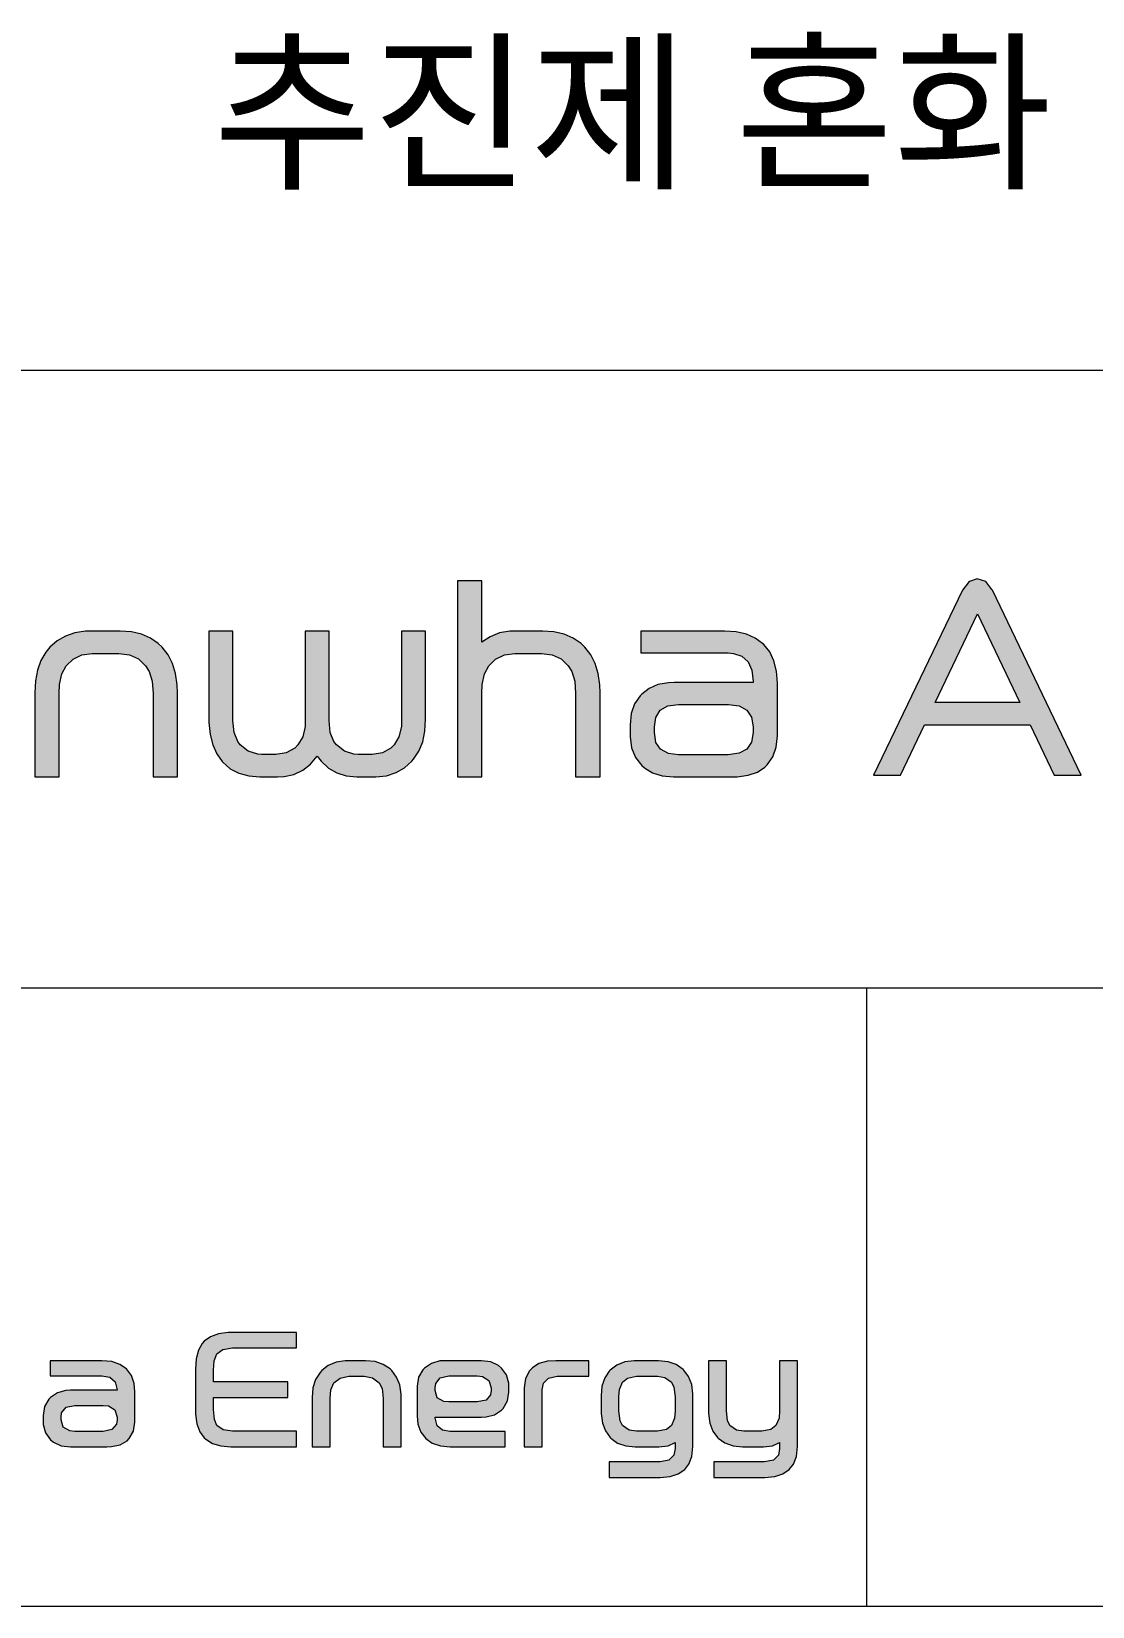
# Model space of a CAD drawing. Header units: millimetres. Extents: x 0 to 280, y 0 to 198.
# Drawn here: x 215.51 to 239, y 24.29 to 59.15 of the extents above; entities that cross this region are included whole.
import ezdxf

# ---------------------------------------------------------------- set-up
doc = ezdxf.new("R2010")
doc.units = ezdxf.units.MM
doc.header["$LTSCALE"] = 0.666667
doc.layers.get('0').update_dxf_attribs({"color": 8, "lineweight": 9, "true_color": 0x808080})
doc.layers.add('1', color=7, linetype='Continuous', lineweight=20)
doc.layers.add('4.가는선', color=7, linetype='Continuous', lineweight=13)
doc.layers.add('글씨', color=4, linetype='Continuous', lineweight=9, true_color=0x00ffff)
doc.styles.add('텍스트 스타일484', font='Gulim.ttf')
doc.styles.add('텍스트 스타일507', font='Gulim.ttf')
doc.styles.add('텍스트 스타일510', font='Gulim.ttf')
doc.styles.add('텍스트 스타일512', font='Gulim.ttf')
doc.styles.add('텍스트 스타일514', font='Gulim.ttf', dxfattribs={"width": 0.7})

# ---------------------------------------------------------------- blocks, each defined once
blk = doc.blocks.new('제목 블록 HAS-A3-PART-제목')
at = {"layer": '4.가는선'}
for points in [[(513.054, 98.678), (513.408, 98.631), (513.702, 98.495), (513.936, 98.269), (514.055, 98.081), (514.153, 97.758), (514.183, 97.349), (514.183, 94.58), (514.993, 94.58), (514.993, 97.366), (514.984, 97.634), (514.929, 98.009), (514.831, 98.341), (514.682, 98.635), (514.49, 98.886), (514.362, 99.01), (514.102, 99.189), (513.8, 99.321), (513.463, 99.398), (513.089, 99.423), (512.134, 99.423), (511.994, 99.419), (511.653, 99.359), (511.346, 99.236), (511.065, 99.048), (511.065, 101.089), (510.256, 101.089), (510.256, 94.58), (511.065, 94.58), (511.065, 97.349), (511.078, 97.651), (511.155, 98), (511.295, 98.269), (511.525, 98.49), (511.819, 98.631), (512.168, 98.678)], [(496.425, 98.448), (496.31, 98.128), (496.242, 97.766), (496.216, 97.366), (496.216, 94.58), (497.026, 94.58), (497.026, 97.349), (497.043, 97.651), (497.119, 98), (497.256, 98.269), (497.49, 98.49), (497.784, 98.631), (498.129, 98.678), (499.015, 98.678), (499.368, 98.631), (499.662, 98.495), (499.901, 98.269), (500.016, 98.081), (500.114, 97.758), (500.148, 97.349), (500.148, 94.58), (500.957, 94.58), (500.957, 97.366), (500.944, 97.634), (500.893, 98.009), (500.791, 98.341), (500.646, 98.635), (500.455, 98.886), (500.322, 99.01), (500.063, 99.189), (499.764, 99.321), (499.428, 99.398), (499.053, 99.423), (498.112, 99.423), (497.907, 99.415), (497.554, 99.359), (497.239, 99.253), (496.962, 99.095), (496.719, 98.886), (496.591, 98.725)], [(505.204, 99.423), (505.204, 96.454), (505.195, 96.258), (505.119, 95.905), (504.957, 95.641), (504.855, 95.538), (504.565, 95.381), (504.224, 95.325), (503.764, 95.325), (503.624, 95.334), (503.304, 95.432), (503.04, 95.641), (502.959, 95.751), (502.84, 96.058), (502.802, 96.454), (502.802, 99.423), (502.001, 99.423), (502.001, 96.497), (502.005, 96.382), (502.039, 95.99), (502.129, 95.645), (502.261, 95.347), (502.448, 95.091), (502.469, 95.066), (502.712, 94.853), (502.998, 94.704), (503.326, 94.61), (503.692, 94.58), (504.275, 94.58), (504.497, 94.593), (504.825, 94.665), (505.119, 94.802), (505.379, 95.002), (505.6, 95.266), (505.728, 95.1), (505.971, 94.874), (506.248, 94.712), (506.563, 94.614), (506.912, 94.58), (507.543, 94.58), (507.9, 94.618), (508.22, 94.721), (508.501, 94.878), (508.739, 95.1), (508.799, 95.168), (508.974, 95.432), (509.102, 95.739), (509.178, 96.096), (509.199, 96.497), (509.199, 99.423), (508.403, 99.423), (508.403, 96.454), (508.394, 96.258), (508.313, 95.905), (508.156, 95.641), (508.049, 95.538), (507.764, 95.381), (507.423, 95.325), (506.959, 95.325), (506.818, 95.334), (506.503, 95.432), (506.235, 95.641), (506.154, 95.751), (506.035, 96.058), (505.996, 96.454), (505.996, 99.423)], [(504.915, 76.135), (504.915, 75.621), (502.783, 75.621), (502.466, 75.57), (502.269, 75.419), (502.176, 75.186), (502.155, 74.885), (502.155, 74.491), (504.629, 74.491), (504.629, 73.977), (502.155, 73.977), (502.155, 73.578), (502.186, 73.241), (502.269, 73.049), (502.477, 72.898), (502.783, 72.852), (504.915, 72.852), (504.915, 72.338), (502.731, 72.338), (502.399, 72.364), (502.124, 72.447), (501.896, 72.587), (501.844, 72.634), (501.699, 72.836), (501.6, 73.1), (501.558, 73.422), (501.553, 73.547), (501.553, 74.916), (501.579, 75.258), (501.657, 75.544), (501.782, 75.767), (501.844, 75.839), (502.056, 75.99), (502.321, 76.088), (502.637, 76.135)], [(505.547, 74.574), (505.459, 74.299), (505.433, 73.972), (505.433, 72.338), (506.025, 72.338), (506.025, 73.946), (506.056, 74.231), (506.154, 74.465), (506.357, 74.62), (506.652, 74.677), (507.155, 74.677), (507.436, 74.626), (507.659, 74.465), (507.757, 74.273), (507.793, 73.946), (507.793, 72.338), (508.39, 72.338), (508.39, 73.972), (508.385, 74.086), (508.338, 74.392), (508.234, 74.651), (508.074, 74.869), (508.022, 74.921), (507.793, 75.072), (507.519, 75.165), (507.202, 75.191), (506.533, 75.191), (506.227, 75.144), (505.968, 75.041), (505.75, 74.869), (505.693, 74.807)], [(513.525, 75.191), (513.245, 75.175), (512.96, 75.098), (512.747, 74.963), (512.649, 74.854), (512.519, 74.605), (512.478, 74.299), (512.478, 72.338), (513.074, 72.338), (513.074, 74.226), (513.116, 74.449), (513.282, 74.62), (513.567, 74.677), (514.625, 74.677), (514.625, 75.191)], [(519.143, 72.468), (519.413, 72.369), (519.729, 72.338), (520.419, 72.338), (520.725, 72.369), (520.959, 72.478), (520.959, 72.276), (520.917, 72.058), (520.751, 71.892), (520.455, 71.835), (518.77, 71.835), (518.77, 71.321), (520.461, 71.321), (520.798, 71.352), (521.067, 71.441), (521.275, 71.586), (521.415, 71.757), (521.519, 72.016), (521.55, 72.343), (521.55, 75.191), (520.959, 75.191), (520.959, 73.531), (520.938, 73.287), (520.834, 73.049), (520.668, 72.914), (520.367, 72.852), (519.771, 72.852), (519.527, 72.888), (519.309, 73.049), (519.231, 73.209), (519.19, 73.531), (519.19, 75.191), (518.593, 75.191), (518.593, 73.438), (518.635, 73.121), (518.738, 72.857), (518.899, 72.644), (518.915, 72.623)]]:
    blk.add_hatch(color=256, dxfattribs=at).paths.add_polyline_path(points)
h = blk.add_hatch(color=256, dxfattribs=at)
h.paths.add_polyline_path([(527.529, 99.998), (526.119, 97.046), (528.939, 97.046)], flags=0)
h.paths.add_polyline_path([(530.08, 94.635), (530.971, 94.635), (528.023, 100.778), (528.01, 100.799), (527.802, 101.072), (527.52, 101.153), (527.265, 101.072), (527.248, 101.063), (527.035, 100.778), (524.079, 94.635), (524.973, 94.635), (525.774, 96.309), (529.284, 96.309)])
h = blk.add_hatch(color=256, dxfattribs=at)
h.paths.add_polyline_path([(517.003, 95.496), (517.263, 95.36), (517.595, 95.317), (519.252, 95.317), (519.614, 95.364), (519.87, 95.504), (520.023, 95.734), (520.074, 96.054), (520.074, 96.237), (520.023, 96.565), (519.87, 96.795), (519.614, 96.936), (519.256, 96.982), (517.595, 96.982), (517.242, 96.936), (516.99, 96.791), (516.841, 96.552), (516.799, 96.237), (516.799, 96.054), (516.85, 95.726)], flags=0)
h.paths.add_polyline_path([(516.028, 96.68), (515.989, 96.305), (515.989, 95.905), (516.04, 95.543), (516.172, 95.227), (516.377, 94.963), (516.471, 94.878), (516.739, 94.712), (517.058, 94.614), (517.429, 94.58), (519.401, 94.58), (519.55, 94.584), (519.912, 94.635), (520.223, 94.742), (520.47, 94.908), (520.539, 94.976), (520.73, 95.245), (520.845, 95.568), (520.884, 95.943), (520.884, 97.69), (520.854, 98.09), (520.769, 98.435), (520.628, 98.729), (520.428, 98.972), (520.394, 99.006), (520.147, 99.189), (519.857, 99.321), (519.516, 99.398), (519.129, 99.423), (516.351, 99.423), (516.351, 98.695), (519.244, 98.695), (519.427, 98.682), (519.708, 98.588), (519.912, 98.401), (520.036, 98.12), (520.074, 97.749), (520.074, 97.715), (517.455, 97.715), (517.267, 97.707), (516.918, 97.643), (516.62, 97.515), (516.377, 97.323), (516.33, 97.276), (516.143, 97.004)])
h = blk.add_hatch(color=256, dxfattribs=at)
h.paths.add_polyline_path([(497.092, 73.23), (497.165, 72.986), (497.378, 72.862), (497.544, 72.846), (498.488, 72.846), (498.783, 72.909), (498.934, 73.085), (498.955, 73.23), (498.955, 73.324), (498.882, 73.567), (498.669, 73.692), (498.488, 73.713), (497.544, 73.713), (497.258, 73.65), (497.108, 73.469), (497.092, 73.324)], flags=0)
h.paths.add_polyline_path([(496.683, 73.915), (496.542, 73.671), (496.496, 73.375), (496.496, 73.168), (496.501, 73.08), (496.574, 72.8), (496.745, 72.571), (496.838, 72.494), (497.092, 72.374), (497.404, 72.338), (498.617, 72.338), (498.763, 72.343), (499.053, 72.405), (499.287, 72.54), (499.359, 72.613), (499.499, 72.852), (499.546, 73.152), (499.546, 74.159), (499.52, 74.439), (499.427, 74.709), (499.261, 74.921), (499.043, 75.072), (498.773, 75.165), (498.441, 75.191), (496.729, 75.191), (496.729, 74.688), (498.451, 74.688), (498.711, 74.646), (498.892, 74.496), (498.955, 74.231), (498.955, 74.216), (497.404, 74.216), (497.253, 74.211), (496.973, 74.133), (496.745, 73.977)])
h = blk.add_hatch(color=256, dxfattribs=at)
h.paths.add_polyline_path([(511.378, 74.299), (511.305, 74.543), (511.093, 74.667), (510.916, 74.688), (509.972, 74.688), (509.682, 74.626), (509.536, 74.444), (509.516, 74.299), (509.516, 74.205), (509.588, 73.962), (509.801, 73.842), (509.972, 73.827), (510.916, 73.827), (511.207, 73.884), (511.357, 74.065), (511.378, 74.205)], flags=0)
h.paths.add_polyline_path([(511.922, 73.858), (511.969, 74.153), (511.969, 74.449), (511.891, 74.729), (511.72, 74.952), (511.622, 75.035), (511.367, 75.155), (511.056, 75.191), (509.832, 75.191), (509.676, 75.186), (509.396, 75.108), (509.168, 74.952), (509.106, 74.89), (508.966, 74.646), (508.919, 74.351), (508.919, 73.365), (508.945, 73.09), (509.038, 72.82), (509.204, 72.608), (509.422, 72.457), (509.692, 72.369), (510.019, 72.338), (511.839, 72.338), (511.839, 72.846), (510.014, 72.846), (509.759, 72.888), (509.578, 73.038), (509.516, 73.298), (509.516, 73.318), (511.061, 73.318), (511.207, 73.329), (511.492, 73.401), (511.72, 73.552), (511.777, 73.614)])
h = blk.add_hatch(color=256, dxfattribs=at)
h.paths.add_polyline_path([(515.662, 73.204), (515.74, 73.049), (515.958, 72.888), (516.202, 72.852), (516.902, 72.852), (517.198, 72.914), (517.364, 73.049), (517.468, 73.292), (517.483, 73.526), (517.483, 73.993), (517.447, 74.314), (517.364, 74.48), (517.146, 74.636), (516.902, 74.677), (516.202, 74.677), (515.906, 74.615), (515.74, 74.48), (515.642, 74.236), (515.621, 73.993), (515.621, 73.526)], flags=0)
h.paths.add_polyline_path([(515.574, 72.462), (515.849, 72.369), (516.16, 72.338), (516.949, 72.338), (517.255, 72.369), (517.483, 72.478), (517.483, 72.276), (517.442, 72.058), (517.276, 71.892), (516.985, 71.835), (515.294, 71.835), (515.294, 71.321), (516.985, 71.321), (517.322, 71.352), (517.592, 71.441), (517.805, 71.586), (517.945, 71.757), (518.043, 72.016), (518.08, 72.343), (518.08, 74.091), (518.038, 74.402), (517.934, 74.667), (517.774, 74.885), (517.753, 74.906), (517.525, 75.066), (517.255, 75.16), (516.938, 75.191), (516.124, 75.191), (515.818, 75.155), (515.548, 75.051), (515.33, 74.885), (515.294, 74.849), (515.149, 74.626), (515.056, 74.351), (515.03, 74.029), (515.03, 73.443), (515.071, 73.126), (515.17, 72.862), (515.33, 72.644), (515.351, 72.623)])
for p, q in [((464.839, 108.085), (582.839, 108.085)), ((582.839, 87.56), (464.839, 87.56)), ((523.839, 87.56), (523.839, 67.035)), ((582.839, 67.035), (464.839, 67.035))]:
    blk.add_line(p, q)
at = {"color": 7, "lineweight": 5}
for p, q in [((501.844, 75.839), (501.782, 75.767)), ((502.056, 75.99), (501.844, 75.839)), ((502.321, 76.088), (502.056, 75.99)), ((502.637, 76.135), (502.321, 76.088)), ((502.731, 76.135), (502.637, 76.135)), ((504.915, 76.135), (502.731, 76.135)), ((504.915, 75.621), (504.915, 76.135)), ((501.657, 75.544), (501.579, 75.258)), ((501.782, 75.767), (501.657, 75.544)), ((502.176, 75.186), (502.269, 75.419)), ((502.269, 75.419), (502.466, 75.57)), ((502.466, 75.57), (502.783, 75.621)), ((502.783, 75.621), (504.915, 75.621)), ((498.441, 75.191), (496.729, 75.191)), ((496.729, 75.191), (496.729, 74.688)), ((498.773, 75.165), (498.441, 75.191)), ((499.043, 75.072), (498.773, 75.165)), ((499.261, 74.921), (499.043, 75.072)), ((499.427, 74.709), (499.261, 74.921)), ((501.579, 75.258), (501.553, 74.916)), ((501.553, 74.916), (501.553, 73.547)), ((502.155, 74.885), (502.176, 75.186)), ((502.155, 74.491), (502.155, 74.885)), ((505.693, 74.807), (505.547, 74.574)), ((505.75, 74.869), (505.693, 74.807)), ((505.968, 75.041), (505.75, 74.869)), ((506.227, 75.144), (505.968, 75.041)), ((506.533, 75.191), (506.227, 75.144)), ((506.616, 75.191), (506.533, 75.191)), ((507.202, 75.191), (506.616, 75.191)), ((507.519, 75.165), (507.202, 75.191)), ((507.793, 75.072), (507.519, 75.165)), ((508.022, 74.921), (507.793, 75.072)), ((508.074, 74.869), (508.022, 74.921)), ((508.234, 74.651), (508.074, 74.869)), ((509.106, 74.89), (508.966, 74.646)), ((509.168, 74.952), (509.106, 74.89)), ((509.396, 75.108), (509.168, 74.952)), ((509.676, 75.186), (509.396, 75.108)), ((509.832, 75.191), (509.676, 75.186)), ((511.056, 75.191), (509.832, 75.191)), ((511.367, 75.155), (511.056, 75.191)), ((511.622, 75.035), (511.367, 75.155)), ((511.72, 74.952), (511.622, 75.035)), ((511.891, 74.729), (511.72, 74.952)), ((512.649, 74.854), (512.519, 74.605)), ((512.747, 74.963), (512.649, 74.854)), ((512.96, 75.098), (512.747, 74.963)), ((513.245, 75.175), (512.96, 75.098)), ((513.525, 75.191), (513.245, 75.175)), ((514.625, 75.191), (513.525, 75.191)), ((514.625, 74.677), (514.625, 75.191)), ((515.294, 74.849), (515.149, 74.626)), ((515.33, 74.885), (515.294, 74.849)), ((515.548, 75.051), (515.33, 74.885)), ((515.818, 75.155), (515.548, 75.051)), ((516.124, 75.191), (515.818, 75.155)), ((516.16, 75.191), (516.124, 75.191)), ((516.938, 75.191), (516.16, 75.191)), ((517.255, 75.16), (516.938, 75.191)), ((517.525, 75.066), (517.255, 75.16)), ((517.753, 74.906), (517.525, 75.066)), ((517.774, 74.885), (517.753, 74.906)), ((517.934, 74.667), (517.774, 74.885)), ((519.19, 75.191), (518.593, 75.191)), ((518.593, 75.191), (518.593, 73.5)), ((519.19, 73.531), (519.19, 75.191)), ((521.55, 75.191), (520.959, 75.191)), ((520.959, 75.191), (520.959, 73.531)), ((521.55, 72.343), (521.55, 75.191)), ((496.729, 74.688), (498.451, 74.688)), ((498.451, 74.688), (498.711, 74.646)), ((498.711, 74.646), (498.892, 74.496)), ((498.892, 74.496), (498.955, 74.231)), ((499.52, 74.439), (499.427, 74.709)), ((499.546, 74.159), (499.52, 74.439)), ((504.629, 74.491), (502.155, 74.491)), ((504.629, 73.977), (504.629, 74.491)), ((505.459, 74.299), (505.433, 73.972)), ((505.547, 74.574), (505.459, 74.299)), ((506.056, 74.231), (506.154, 74.465)), ((506.154, 74.465), (506.357, 74.62)), ((506.357, 74.62), (506.652, 74.677)), ((506.652, 74.677), (507.155, 74.677)), ((507.155, 74.677), (507.436, 74.626)), ((507.436, 74.626), (507.659, 74.465)), ((507.659, 74.465), (507.757, 74.273)), ((507.757, 74.273), (507.793, 73.946)), ((508.338, 74.392), (508.234, 74.651)), ((508.385, 74.086), (508.338, 74.392)), ((508.966, 74.646), (508.919, 74.351)), ((508.919, 74.351), (508.919, 73.365)), ((509.516, 74.299), (509.536, 74.444)), ((509.516, 74.205), (509.516, 74.299)), ((509.536, 74.444), (509.682, 74.626)), ((509.682, 74.626), (509.972, 74.688)), ((509.972, 74.688), (510.916, 74.688)), ((510.916, 74.688), (511.093, 74.667)), ((511.093, 74.667), (511.305, 74.543)), ((511.305, 74.543), (511.378, 74.299)), ((511.378, 74.299), (511.378, 74.205)), ((511.969, 74.449), (511.891, 74.729)), ((511.969, 74.351), (511.969, 74.449)), ((511.969, 74.153), (511.969, 74.351)), ((512.519, 74.605), (512.478, 74.299)), ((512.478, 74.299), (512.478, 72.338)), ((513.074, 74.226), (513.116, 74.449)), ((513.116, 74.449), (513.282, 74.62)), ((513.282, 74.62), (513.567, 74.677)), ((513.567, 74.677), (514.625, 74.677)), ((515.056, 74.351), (515.03, 74.029)), ((515.149, 74.626), (515.056, 74.351)), ((515.642, 74.236), (515.74, 74.48)), ((515.74, 74.48), (515.906, 74.615)), ((515.906, 74.615), (516.202, 74.677)), ((516.202, 74.677), (516.902, 74.677)), ((516.902, 74.677), (517.146, 74.636)), ((517.146, 74.636), (517.364, 74.48)), ((517.364, 74.48), (517.447, 74.314)), ((517.447, 74.314), (517.483, 73.993)), ((518.038, 74.402), (517.934, 74.667)), ((518.08, 74.091), (518.038, 74.402)), ((496.683, 73.915), (496.542, 73.671)), ((496.745, 73.977), (496.683, 73.915)), ((496.973, 74.133), (496.745, 73.977)), ((497.253, 74.211), (496.973, 74.133)), ((497.404, 74.216), (497.253, 74.211)), ((498.955, 74.216), (497.404, 74.216)), ((498.955, 74.231), (498.955, 74.216)), ((499.546, 73.152), (499.546, 74.159)), ((502.155, 73.578), (502.155, 73.977)), ((502.155, 73.977), (504.629, 73.977)), ((505.433, 73.972), (505.433, 72.338)), ((506.025, 73.946), (506.056, 74.231)), ((506.025, 72.338), (506.025, 73.946)), ((507.793, 73.946), (507.793, 72.338)), ((508.39, 73.972), (508.385, 74.086)), ((508.39, 72.338), (508.39, 73.972)), ((509.588, 73.962), (509.516, 74.205)), ((509.801, 73.842), (509.588, 73.962)), ((509.972, 73.827), (509.801, 73.842)), ((510.916, 73.827), (509.972, 73.827)), ((511.207, 73.884), (510.916, 73.827)), ((511.357, 74.065), (511.207, 73.884)), ((511.378, 74.205), (511.357, 74.065)), ((511.777, 73.614), (511.922, 73.858)), ((511.922, 73.858), (511.969, 74.153)), ((513.074, 72.338), (513.074, 74.226)), ((515.03, 74.029), (515.03, 73.5)), ((515.621, 73.993), (515.642, 74.236)), ((515.621, 73.526), (515.621, 73.993)), ((517.483, 73.993), (517.483, 73.526)), ((518.08, 74.029), (518.08, 74.091)), ((518.08, 72.343), (518.08, 74.029)), ((496.542, 73.671), (496.496, 73.375)), ((496.496, 73.375), (496.496, 73.168)), ((497.092, 73.324), (497.108, 73.469)), ((497.092, 73.23), (497.092, 73.324)), ((497.165, 72.986), (497.092, 73.23)), ((497.108, 73.469), (497.258, 73.65)), ((497.258, 73.65), (497.544, 73.713)), ((497.544, 73.713), (498.488, 73.713)), ((498.488, 73.713), (498.669, 73.692)), ((498.669, 73.692), (498.882, 73.567)), ((498.882, 73.567), (498.955, 73.324)), ((498.955, 73.23), (498.934, 73.085)), ((498.955, 73.324), (498.955, 73.23)), ((501.553, 73.547), (501.558, 73.422)), ((501.558, 73.422), (501.6, 73.1)), ((502.186, 73.241), (502.155, 73.578)), ((502.269, 73.049), (502.186, 73.241)), ((508.919, 73.365), (508.945, 73.09)), ((509.516, 73.298), (509.516, 73.318)), ((509.516, 73.318), (511.061, 73.318)), ((509.578, 73.038), (509.516, 73.298)), ((511.061, 73.318), (511.207, 73.329)), ((511.207, 73.329), (511.492, 73.401)), ((511.492, 73.401), (511.72, 73.552)), ((511.72, 73.552), (511.777, 73.614)), ((515.03, 73.5), (515.03, 73.443)), ((515.03, 73.443), (515.071, 73.126)), ((515.662, 73.204), (515.621, 73.526)), ((517.468, 73.292), (517.364, 73.049)), ((517.483, 73.526), (517.468, 73.292)), ((518.593, 73.5), (518.593, 73.438)), ((518.593, 73.438), (518.635, 73.121)), ((519.231, 73.209), (519.19, 73.531)), ((520.938, 73.287), (520.834, 73.049)), ((520.959, 73.531), (520.938, 73.287)), ((496.496, 73.168), (496.501, 73.08)), ((496.501, 73.08), (496.574, 72.8)), ((496.574, 72.8), (496.745, 72.571)), ((497.378, 72.862), (497.165, 72.986)), ((497.544, 72.846), (497.378, 72.862)), ((498.488, 72.846), (497.544, 72.846)), ((498.783, 72.909), (498.488, 72.846)), ((498.934, 73.085), (498.783, 72.909)), ((499.359, 72.613), (499.499, 72.852)), ((499.499, 72.852), (499.546, 73.152)), ((501.6, 73.1), (501.699, 72.836)), ((501.699, 72.836), (501.844, 72.634)), ((502.477, 72.898), (502.269, 73.049)), ((502.783, 72.852), (502.477, 72.898)), ((504.915, 72.852), (502.783, 72.852)), ((504.915, 72.338), (504.915, 72.852)), ((508.945, 73.09), (509.038, 72.82)), ((509.038, 72.82), (509.204, 72.608)), ((509.759, 72.888), (509.578, 73.038)), ((510.014, 72.846), (509.759, 72.888)), ((511.839, 72.846), (510.014, 72.846)), ((511.839, 72.338), (511.839, 72.846)), ((515.071, 73.126), (515.17, 72.862)), ((515.17, 72.862), (515.33, 72.644)), ((515.74, 73.049), (515.662, 73.204)), ((515.958, 72.888), (515.74, 73.049)), ((516.202, 72.852), (515.958, 72.888)), ((516.902, 72.852), (516.202, 72.852)), ((517.198, 72.914), (516.902, 72.852)), ((517.364, 73.049), (517.198, 72.914)), ((518.635, 73.121), (518.738, 72.857)), ((518.738, 72.857), (518.899, 72.644)), ((519.309, 73.049), (519.231, 73.209)), ((519.527, 72.888), (519.309, 73.049)), ((519.771, 72.852), (519.527, 72.888)), ((520.367, 72.852), (519.771, 72.852)), ((520.668, 72.914), (520.367, 72.852)), ((520.834, 73.049), (520.668, 72.914)), ((496.745, 72.571), (496.838, 72.494)), ((496.838, 72.494), (497.092, 72.374)), ((497.092, 72.374), (497.404, 72.338)), ((497.404, 72.338), (498.617, 72.338)), ((498.617, 72.338), (498.763, 72.343)), ((498.763, 72.343), (499.053, 72.405)), ((499.053, 72.405), (499.287, 72.54)), ((499.287, 72.54), (499.359, 72.613)), ((501.844, 72.634), (501.896, 72.587)), ((501.896, 72.587), (502.124, 72.447)), ((502.124, 72.447), (502.399, 72.364)), ((502.399, 72.364), (502.731, 72.338)), ((502.731, 72.338), (504.915, 72.338)), ((505.433, 72.338), (506.025, 72.338)), ((507.793, 72.338), (508.39, 72.338)), ((509.204, 72.608), (509.422, 72.457)), ((509.422, 72.457), (509.692, 72.369)), ((509.692, 72.369), (510.019, 72.338)), ((510.019, 72.338), (511.839, 72.338)), ((512.478, 72.338), (513.074, 72.338)), ((515.33, 72.644), (515.351, 72.623)), ((515.351, 72.623), (515.574, 72.462)), ((515.574, 72.462), (515.849, 72.369)), ((515.849, 72.369), (516.16, 72.338)), ((516.16, 72.338), (516.949, 72.338)), ((516.949, 72.338), (517.255, 72.369)), ((517.255, 72.369), (517.483, 72.478)), ((517.483, 72.276), (517.442, 72.058)), ((517.483, 72.478), (517.483, 72.276)), ((518.043, 72.016), (518.08, 72.343)), ((518.899, 72.644), (518.915, 72.623)), ((518.915, 72.623), (519.143, 72.468)), ((519.143, 72.468), (519.413, 72.369)), ((519.413, 72.369), (519.729, 72.338)), ((519.729, 72.338), (520.419, 72.338)), ((520.419, 72.338), (520.725, 72.369)), ((520.725, 72.369), (520.959, 72.478)), ((520.959, 72.276), (520.917, 72.058)), ((520.959, 72.478), (520.959, 72.276)), ((521.519, 72.016), (521.55, 72.343)), ((516.985, 71.835), (515.294, 71.835)), ((515.294, 71.835), (515.294, 71.321)), ((517.276, 71.892), (516.985, 71.835)), ((517.442, 72.058), (517.276, 71.892)), ((517.805, 71.586), (517.945, 71.757)), ((517.945, 71.757), (518.043, 72.016)), ((520.455, 71.835), (518.77, 71.835)), ((518.77, 71.835), (518.77, 71.321)), ((520.751, 71.892), (520.455, 71.835)), ((520.917, 72.058), (520.751, 71.892)), ((521.275, 71.586), (521.415, 71.757)), ((521.415, 71.757), (521.519, 72.016)), ((515.294, 71.321), (516.97, 71.321)), ((516.97, 71.321), (516.985, 71.321)), ((516.985, 71.321), (517.322, 71.352)), ((517.322, 71.352), (517.592, 71.441)), ((517.592, 71.441), (517.805, 71.586)), ((518.77, 71.321), (520.445, 71.321)), ((520.445, 71.321), (520.461, 71.321)), ((520.461, 71.321), (520.798, 71.352)), ((520.798, 71.352), (521.067, 71.441)), ((521.067, 71.441), (521.275, 71.586))]:
    blk.add_line(p, q, dxfattribs=at)
at = {"layer": '1', "lineweight": 5}
for p, q in [((511.065, 101.089), (510.256, 101.089)), ((510.256, 101.089), (510.256, 94.58)), ((511.065, 99.048), (511.065, 101.089)), ((527.248, 101.063), (527.035, 100.778)), ((527.265, 101.072), (527.248, 101.063)), ((527.52, 101.153), (527.265, 101.072)), ((527.802, 101.072), (527.52, 101.153)), ((528.01, 100.799), (527.802, 101.072)), ((527.035, 100.778), (524.079, 94.635)), ((528.023, 100.778), (528.01, 100.799)), ((530.971, 94.635), (528.023, 100.778)), ((526.119, 97.046), (527.529, 99.998)), ((527.529, 99.998), (528.939, 97.046)), ((497.907, 99.415), (497.554, 99.359)), ((498.112, 99.423), (497.907, 99.415)), ((499.053, 99.423), (498.112, 99.423)), ((499.428, 99.398), (499.053, 99.423)), ((499.764, 99.321), (499.428, 99.398)), ((502.802, 99.423), (502.001, 99.423)), ((502.001, 99.423), (502.001, 96.497)), ((502.802, 96.454), (502.802, 99.423)), ((505.996, 99.423), (505.204, 99.423)), ((505.204, 99.423), (505.204, 96.454)), ((505.996, 96.454), (505.996, 99.423)), ((509.199, 99.423), (508.403, 99.423)), ((508.403, 99.423), (508.403, 96.454)), ((509.199, 96.497), (509.199, 99.423)), ((511.994, 99.419), (511.653, 99.359)), ((512.134, 99.423), (511.994, 99.419)), ((513.089, 99.423), (512.134, 99.423)), ((513.463, 99.398), (513.089, 99.423)), ((513.8, 99.321), (513.463, 99.398)), ((519.129, 99.423), (516.351, 99.423)), ((516.351, 99.423), (516.351, 98.695)), ((519.516, 99.398), (519.129, 99.423)), ((519.857, 99.321), (519.516, 99.398)), ((496.719, 98.886), (496.591, 98.725)), ((496.962, 99.095), (496.719, 98.886)), ((497.239, 99.253), (496.962, 99.095)), ((497.554, 99.359), (497.239, 99.253)), ((500.063, 99.189), (499.764, 99.321)), ((500.322, 99.01), (500.063, 99.189)), ((500.455, 98.886), (500.322, 99.01)), ((500.646, 98.635), (500.455, 98.886)), ((511.346, 99.236), (511.065, 99.048)), ((511.653, 99.359), (511.346, 99.236)), ((514.102, 99.189), (513.8, 99.321)), ((514.362, 99.01), (514.102, 99.189)), ((514.49, 98.886), (514.362, 99.01)), ((514.682, 98.635), (514.49, 98.886)), ((520.147, 99.189), (519.857, 99.321)), ((520.394, 99.006), (520.147, 99.189)), ((520.428, 98.972), (520.394, 99.006)), ((520.628, 98.729), (520.428, 98.972)), ((496.425, 98.448), (496.31, 98.128)), ((496.591, 98.725), (496.425, 98.448)), ((497.256, 98.269), (497.49, 98.49)), ((497.49, 98.49), (497.784, 98.631)), ((497.784, 98.631), (498.129, 98.678)), ((498.129, 98.678), (499.011, 98.678)), ((499.011, 98.678), (499.015, 98.678)), ((499.015, 98.678), (499.368, 98.631)), ((499.368, 98.631), (499.662, 98.495)), ((499.662, 98.495), (499.901, 98.269)), ((500.791, 98.341), (500.646, 98.635)), ((500.893, 98.009), (500.791, 98.341)), ((511.295, 98.269), (511.525, 98.49)), ((511.525, 98.49), (511.819, 98.631)), ((511.819, 98.631), (512.168, 98.678)), ((512.168, 98.678), (513.05, 98.678)), ((513.05, 98.678), (513.054, 98.678)), ((513.054, 98.678), (513.408, 98.631)), ((513.408, 98.631), (513.702, 98.495)), ((513.702, 98.495), (513.936, 98.269)), ((514.831, 98.341), (514.682, 98.635)), ((514.929, 98.009), (514.831, 98.341)), ((516.351, 98.695), (519.244, 98.695)), ((519.244, 98.695), (519.427, 98.682)), ((519.427, 98.682), (519.708, 98.588)), ((519.708, 98.588), (519.912, 98.401)), ((519.912, 98.401), (520.036, 98.12)), ((520.769, 98.435), (520.628, 98.729)), ((520.854, 98.09), (520.769, 98.435)), ((496.31, 98.128), (496.242, 97.766)), ((497.043, 97.651), (497.119, 98)), ((497.119, 98), (497.256, 98.269)), ((499.901, 98.269), (500.016, 98.081)), ((500.016, 98.081), (500.114, 97.758)), ((500.944, 97.634), (500.893, 98.009)), ((511.078, 97.651), (511.155, 98)), ((511.155, 98), (511.295, 98.269)), ((513.936, 98.269), (514.055, 98.081)), ((514.055, 98.081), (514.153, 97.758)), ((514.984, 97.634), (514.929, 98.009)), ((520.036, 98.12), (520.074, 97.749)), ((520.884, 97.69), (520.854, 98.09)), ((496.242, 97.766), (496.216, 97.366)), ((496.216, 97.366), (496.216, 94.58)), ((497.026, 97.349), (497.043, 97.651)), ((497.026, 94.58), (497.026, 97.349)), ((500.114, 97.758), (500.148, 97.349)), ((500.148, 97.349), (500.148, 94.58)), ((500.957, 97.366), (500.944, 97.634)), ((500.957, 94.58), (500.957, 97.366)), ((511.065, 97.349), (511.078, 97.651)), ((511.065, 94.58), (511.065, 97.349)), ((514.153, 97.758), (514.183, 97.349)), ((514.183, 97.349), (514.183, 94.58)), ((514.993, 97.366), (514.984, 97.634)), ((514.993, 94.58), (514.993, 97.366)), ((516.33, 97.276), (516.143, 97.004)), ((516.377, 97.323), (516.33, 97.276)), ((516.62, 97.515), (516.377, 97.323)), ((516.918, 97.643), (516.62, 97.515)), ((517.267, 97.707), (516.918, 97.643)), ((517.455, 97.715), (517.267, 97.707)), ((520.074, 97.715), (517.455, 97.715)), ((520.074, 97.749), (520.074, 97.715)), ((520.884, 97.668), (520.884, 97.69)), ((520.884, 95.943), (520.884, 97.668)), ((516.143, 97.004), (516.028, 96.68)), ((516.841, 96.552), (516.99, 96.791)), ((516.99, 96.791), (517.242, 96.936)), ((517.242, 96.936), (517.595, 96.982)), ((517.595, 96.982), (519.252, 96.982)), ((519.252, 96.982), (519.256, 96.982)), ((519.256, 96.982), (519.614, 96.936)), ((519.614, 96.936), (519.87, 96.795)), ((519.87, 96.795), (520.023, 96.565)), ((528.939, 97.046), (526.119, 97.046)), ((502.001, 96.497), (502.005, 96.382)), ((502.005, 96.382), (502.039, 95.99)), ((502.84, 96.058), (502.802, 96.454)), ((505.195, 96.258), (505.119, 95.905)), ((505.204, 96.454), (505.195, 96.258)), ((506.035, 96.058), (505.996, 96.454)), ((508.394, 96.258), (508.313, 95.905)), ((508.403, 96.454), (508.394, 96.258)), ((509.178, 96.096), (509.199, 96.497)), ((516.028, 96.68), (515.989, 96.305)), ((515.989, 96.305), (515.989, 95.969)), ((516.799, 96.237), (516.841, 96.552)), ((516.799, 96.054), (516.799, 96.237)), ((520.023, 96.565), (520.074, 96.237)), ((520.074, 96.237), (520.074, 96.054)), ((524.973, 94.635), (525.774, 96.309)), ((525.774, 96.309), (529.284, 96.309)), ((529.284, 96.309), (530.08, 94.635)), ((502.039, 95.99), (502.129, 95.645)), ((502.959, 95.751), (502.84, 96.058)), ((503.04, 95.641), (502.959, 95.751)), ((505.119, 95.905), (504.957, 95.641)), ((506.154, 95.751), (506.035, 96.058)), ((506.235, 95.641), (506.154, 95.751)), ((508.313, 95.905), (508.156, 95.641)), ((508.974, 95.432), (509.102, 95.739)), ((509.102, 95.739), (509.178, 96.096)), ((515.989, 95.969), (515.989, 95.905)), ((515.989, 95.905), (516.04, 95.543)), ((516.85, 95.726), (516.799, 96.054)), ((517.003, 95.496), (516.85, 95.726)), ((520.023, 95.734), (519.87, 95.504)), ((520.074, 96.054), (520.023, 95.734)), ((520.845, 95.568), (520.884, 95.943)), ((502.129, 95.645), (502.261, 95.347)), ((502.261, 95.347), (502.448, 95.091)), ((503.304, 95.432), (503.04, 95.641)), ((503.624, 95.334), (503.304, 95.432)), ((503.764, 95.325), (503.624, 95.334)), ((504.224, 95.325), (503.764, 95.325)), ((504.565, 95.381), (504.224, 95.325)), ((504.855, 95.538), (504.565, 95.381)), ((504.957, 95.641), (504.855, 95.538)), ((505.379, 95.002), (505.6, 95.266)), ((505.6, 95.266), (505.728, 95.1)), ((506.503, 95.432), (506.235, 95.641)), ((506.818, 95.334), (506.503, 95.432)), ((506.959, 95.325), (506.818, 95.334)), ((507.423, 95.325), (506.959, 95.325)), ((507.764, 95.381), (507.423, 95.325)), ((508.049, 95.538), (507.764, 95.381)), ((508.156, 95.641), (508.049, 95.538)), ((508.799, 95.168), (508.974, 95.432)), ((516.04, 95.543), (516.172, 95.227)), ((516.172, 95.227), (516.377, 94.963)), ((517.263, 95.36), (517.003, 95.496)), ((517.595, 95.317), (517.263, 95.36)), ((519.252, 95.317), (517.595, 95.317)), ((519.614, 95.364), (519.252, 95.317)), ((519.87, 95.504), (519.614, 95.364)), ((520.539, 94.976), (520.73, 95.245)), ((520.73, 95.245), (520.845, 95.568)), ((502.448, 95.091), (502.469, 95.066)), ((502.469, 95.066), (502.712, 94.853)), ((502.712, 94.853), (502.998, 94.704)), ((502.998, 94.704), (503.326, 94.61)), ((504.497, 94.593), (504.825, 94.665)), ((504.825, 94.665), (505.119, 94.802)), ((505.119, 94.802), (505.379, 95.002)), ((505.728, 95.1), (505.971, 94.874)), ((505.971, 94.874), (506.248, 94.712)), ((506.248, 94.712), (506.563, 94.614)), ((507.9, 94.618), (508.22, 94.721)), ((508.22, 94.721), (508.501, 94.878)), ((508.501, 94.878), (508.739, 95.1)), ((508.739, 95.1), (508.799, 95.168)), ((516.377, 94.963), (516.471, 94.878)), ((516.471, 94.878), (516.739, 94.712)), ((516.739, 94.712), (517.058, 94.614)), ((519.912, 94.635), (520.223, 94.742)), ((520.223, 94.742), (520.47, 94.908)), ((520.47, 94.908), (520.539, 94.976)), ((496.216, 94.58), (497.026, 94.58)), ((500.148, 94.58), (500.957, 94.58)), ((503.326, 94.61), (503.692, 94.58)), ((503.692, 94.58), (504.275, 94.58)), ((504.275, 94.58), (504.497, 94.593)), ((506.563, 94.614), (506.912, 94.58)), ((506.912, 94.58), (507.487, 94.58)), ((507.487, 94.58), (507.543, 94.58)), ((507.543, 94.58), (507.9, 94.618)), ((510.256, 94.58), (511.065, 94.58)), ((514.183, 94.58), (514.993, 94.58)), ((517.058, 94.614), (517.429, 94.58)), ((517.429, 94.58), (519.401, 94.58)), ((519.401, 94.58), (519.55, 94.584)), ((519.55, 94.584), (519.912, 94.635)), ((524.079, 94.635), (524.973, 94.635)), ((530.08, 94.635), (530.971, 94.635))]:
    blk.add_line(p, q, dxfattribs=at)
at = {"color": 3, "true_color": 0x00ff00, "style": '텍스트 스타일512'}
for tag, p in [('S01_PART_NO_001', (466.885, 208.232)), ('S02_DESCRIPTION_001', (495.518, 208.23)), ('재질_001', (536.504, 208.228)), ('S16_QUANTITY_001', (557.036, 208.23))]:
    blk.add_attdef(tag, p, '', height=2.49, dxfattribs=at)
at = {"color": 3, "true_color": 0x00ff00, "style": '텍스트 스타일514', "width": 0.7}
blk.add_attdef('S05_REMARK_001', (566.492, 208.233), '', height=2.49, dxfattribs=at)
at = {"layer": '글씨', "color": 3, "true_color": 0x00ff00}
for tag, p, height, style in [('S07_PROJECT_NAME_001', (502.137, 114.535), 4.2, '텍스트 스타일507'), ('S08_DRAWING_TITLE-01_001', (478.369, 65.151), 4.98, '텍스트 스타일510'), ('S08_DRAWING_TITLE-01_002', (517.267, 56.626), 4.98, '텍스트 스타일510'), ('S09_DRAWING_TITLE-02_001', (501.79, 49.073), 4.98, '텍스트 스타일510'), ('S03_DWG_NO_001', (507.38, 39.64), 3.5, '텍스트 스타일484'), ('S06_REV_001', (575.353, 37.845), 2.49, '텍스트 스타일512')]:
    blk.add_attdef(tag, p, '', height=height, dxfattribs=dict(at, style=style))

msp = doc.modelspace()

# ---------------------------------------------------------------- block references
ref = msp.add_blockref('제목 블록 HAS-A3-PART-제목', (-115.229, -20.402), dxfattribs=dict(xscale=0.6666666666666666, yscale=0.6666666666666666, zscale=0.6666666666666666))
ref.add_attrib('S07_PROJECT_NAME_001', '추진제 혼화 공정', (219.529, 55.954), dxfattribs={"layer": '글씨', "color": 3, "true_color": 0x00ff00, "height": 2.8, "style": '텍스트 스타일507'})

doc.saveas('drawing.dxf')
